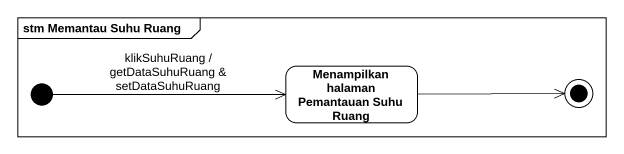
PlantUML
@startuml
mainframe stm Memantau Suhu Ruang
hide empty description
state "Menampilkan halaman Pemantauan Suhu Ruang" as Menampilkan_halaman
[*] -right-> Menampilkan_halaman : klikSuhuRuang / getDataSuhuRuang & setDataSuhuRuang
Menampilkan_halaman -right-> [*]
@enduml
